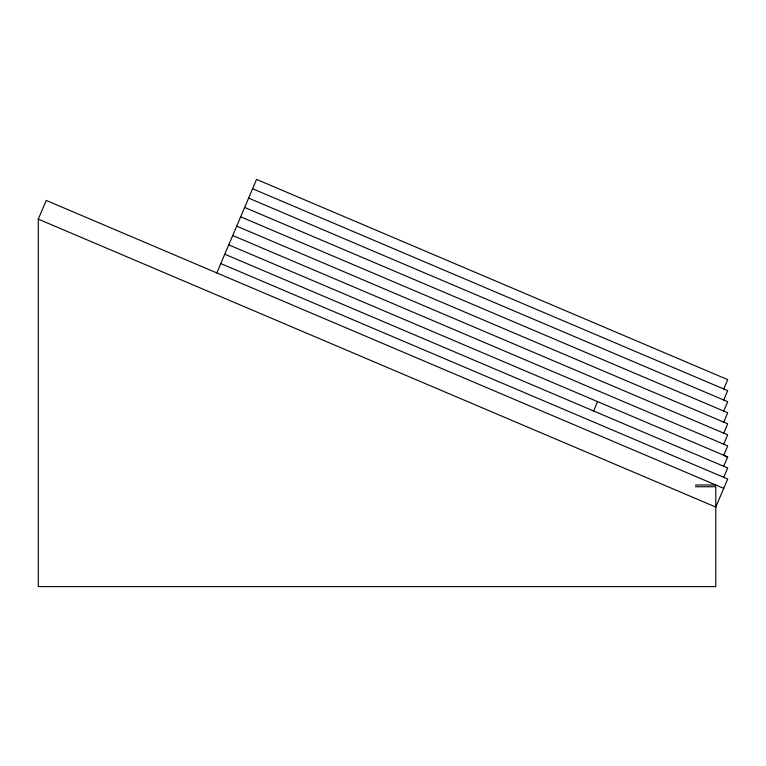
<?xml version="1.0" encoding="UTF-8"?>
<svg xmlns="http://www.w3.org/2000/svg" width="766" height="766" viewBox="0 0 766 766"><rect width="100%" height="100%" fill="white"/><g stroke="black" fill="none" stroke-linecap="round" stroke-linejoin="round"><path stroke-width="1.15" d="M695.451 486.736L715.779 486.736L715.779 586.603L38.3 586.603L38.3 219.133L46.247 200.433L723.726 488.363M216.816 272.926L256.562 179.397L727.7 379.63L723.726 388.984M593.602 410.978L597.576 401.623M723.726 400.024L727.7 390.67L252.589 188.752M723.726 411.064L727.7 401.71L248.615 198.107M723.726 422.104L727.7 412.759L244.641 207.452M723.726 433.154L727.7 423.799L240.668 216.807M723.726 444.194L727.7 434.839L236.694 226.161M723.726 466.274L727.7 456.919L228.747 244.861M723.726 477.314L727.7 467.969L224.764 254.216M695.451 484.983L715.779 484.983M232.72 235.516L727.7 445.879L723.726 455.234L727.7 457.369M220.79 263.571L727.7 479.009L715.779 507.063L38.3 219.133"/></g></svg>
